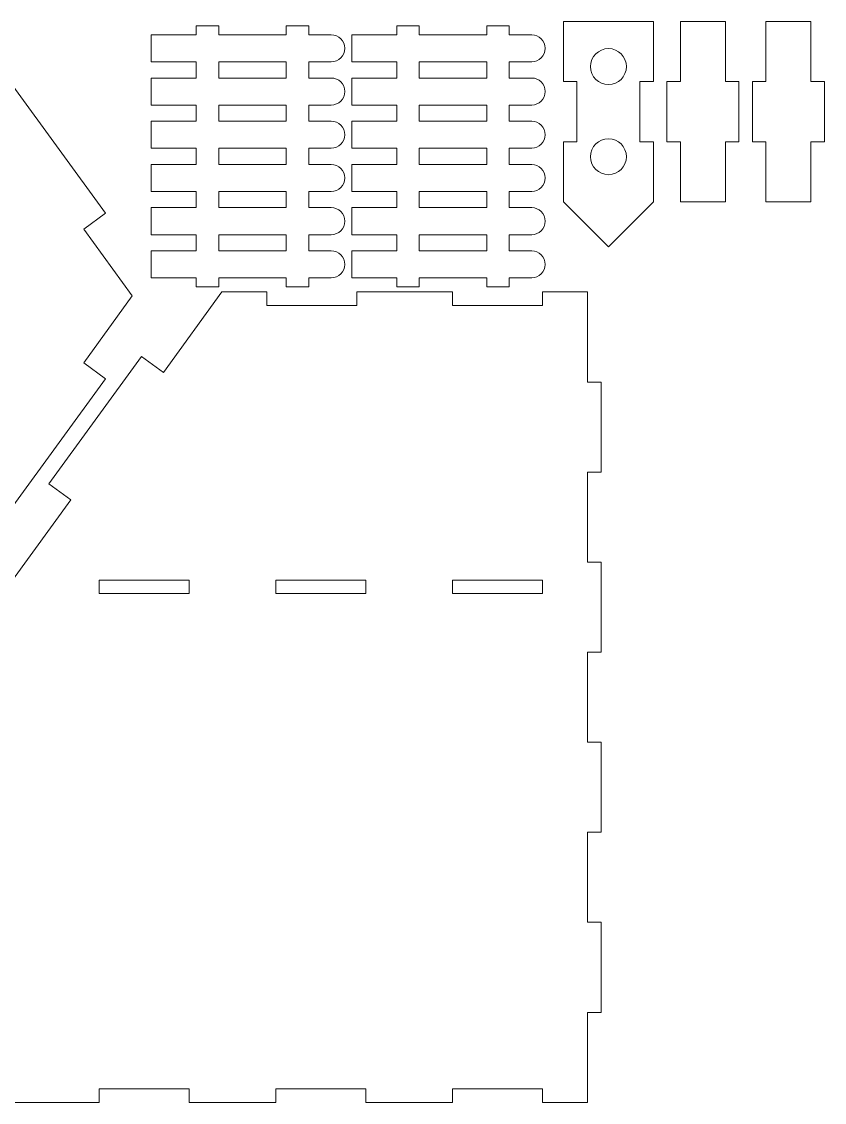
# Model space of a CAD drawing. Header units: millimetres. Extents: x -473 to 473, y -303 to 304.
# Drawn here: x -294.2 to -115.8, y -302.8 to -62.8 of the extents above; entities that cross this region are included whole.
import ezdxf

# ---------------------------------------------------------------- set-up
doc = ezdxf.new("R2010")
doc.units = ezdxf.units.MM
doc.header["$MEASUREMENT"] = 0
doc.layers.add('Camada 1', color=7, linetype='Continuous')

msp = doc.modelspace()

# ---------------------------------------------------------------- linework, layer by layer
at = {"layer": 'Camada 1', "color": 250, "lineweight": 20}
for points, knots in [([(-222.4349, -116.6746), (-222.4349, -115.0178), (-223.7779, -113.6746), (-225.4348, -113.6746), (-225.4348, -113.6746), (-225.4348, -113.6746), (-230.4348, -113.6746), (-230.4348, -113.6746), (-230.4348, -113.6746), (-230.4348, -113.6746), (-230.4348, -110.0746), (-230.4348, -110.0746), (-230.4348, -110.0746), (-230.4348, -110.0746), (-225.4348, -110.0746), (-225.4348, -110.0746), (-225.4348, -110.0746), (-223.7779, -110.0746), (-222.4349, -108.7315), (-222.4349, -107.0746), (-222.4349, -107.0746), (-222.4349, -105.4178), (-223.7779, -104.0746), (-225.4348, -104.0746), (-225.4348, -104.0746), (-225.4348, -104.0746), (-230.4348, -104.0746), (-230.4348, -104.0746), (-230.4348, -104.0746), (-230.4348, -104.0746), (-230.4348, -100.4746), (-230.4348, -100.4746), (-230.4348, -100.4746), (-230.4348, -100.4746), (-225.4348, -100.4746), (-225.4348, -100.4746), (-225.4348, -100.4746), (-223.7779, -100.4746), (-222.4349, -99.1315), (-222.4349, -97.4746), (-222.4349, -97.4746), (-222.4349, -95.8178), (-223.7779, -94.4746), (-225.4348, -94.4746), (-225.4348, -94.4746), (-225.4348, -94.4746), (-230.4348, -94.4746), (-230.4348, -94.4746), (-230.4348, -94.4746), (-230.4348, -94.4746), (-230.4348, -90.8746), (-230.4348, -90.8746), (-230.4348, -90.8746), (-230.4348, -90.8746), (-225.4348, -90.8746), (-225.4348, -90.8746), (-225.4348, -90.8746), (-223.7779, -90.8746), (-222.4349, -89.5315), (-222.4349, -87.8746), (-222.4349, -87.8746), (-222.4349, -86.2178), (-223.7779, -84.8746), (-225.4348, -84.8746), (-225.4348, -84.8746), (-225.4348, -84.8746), (-230.4348, -84.8746), (-230.4348, -84.8746), (-230.4348, -84.8746), (-230.4348, -84.8746), (-230.4348, -81.2746), (-230.4348, -81.2746), (-230.4348, -81.2746), (-230.4348, -81.2746), (-225.4348, -81.2746), (-225.4348, -81.2746), (-225.4348, -81.2746), (-223.7779, -81.2746), (-222.4349, -79.9315), (-222.4349, -78.2747), (-222.4349, -78.2747), (-222.4349, -76.6179), (-223.7779, -75.2747), (-225.4348, -75.2747), (-225.4348, -75.2747), (-225.4348, -75.2747), (-230.4348, -75.2747), (-230.4348, -75.2747), (-230.4348, -75.2747), (-230.4348, -75.2747), (-230.4348, -71.6747), (-230.4348, -71.6747), (-230.4348, -71.6747), (-230.4348, -71.6747), (-225.4348, -71.6747), (-225.4348, -71.6747), (-225.4348, -71.6747), (-223.7779, -71.6747), (-222.4349, -70.3316), (-222.4349, -68.6747), (-222.4349, -68.6747), (-222.4349, -67.0179), (-223.7779, -65.6747), (-225.4348, -65.6747), (-225.4348, -65.6747), (-225.4348, -65.6747), (-230.4348, -65.6747), (-230.4348, -65.6747), (-230.4348, -65.6747), (-230.4348, -65.6747), (-230.4348, -63.6747), (-230.4348, -63.6747), (-230.4348, -63.6747), (-230.4348, -63.6747), (-235.4348, -63.6747), (-235.4348, -63.6747), (-235.4348, -63.6747), (-235.4348, -63.6747), (-235.4348, -65.6747), (-235.4348, -65.6747), (-235.4348, -65.6747), (-235.4348, -65.6747), (-250.4348, -65.6747), (-250.4348, -65.6747), (-250.4348, -65.6747), (-250.4348, -65.6747), (-250.4348, -63.6747), (-250.4348, -63.6747), (-250.4348, -63.6747), (-250.4348, -63.6747), (-255.4348, -63.6747), (-255.4348, -63.6747), (-255.4348, -63.6747), (-255.4348, -63.6747), (-255.4348, -65.6747), (-255.4348, -65.6747), (-255.4348, -65.6747), (-255.4348, -65.6747), (-265.4348, -65.6747), (-265.4348, -65.6747), (-265.4348, -65.6747), (-265.4348, -65.6747), (-265.4348, -71.6747), (-265.4348, -71.6747), (-265.4348, -71.6747), (-265.4348, -71.6747), (-255.4348, -71.6747), (-255.4348, -71.6747), (-255.4348, -71.6747), (-255.4348, -71.6747), (-255.4348, -75.2747), (-255.4348, -75.2747), (-255.4348, -75.2747), (-255.4348, -75.2747), (-265.4348, -75.2747), (-265.4348, -75.2747), (-265.4348, -75.2747), (-265.4348, -75.2747), (-265.4348, -81.2746), (-265.4348, -81.2746), (-265.4348, -81.2746), (-265.4348, -81.2746), (-255.4348, -81.2746), (-255.4348, -81.2746), (-255.4348, -81.2746), (-255.4348, -81.2746), (-255.4348, -84.8746), (-255.4348, -84.8746), (-255.4348, -84.8746), (-255.4348, -84.8746), (-265.4348, -84.8746), (-265.4348, -84.8746), (-265.4348, -84.8746), (-265.4348, -84.8746), (-265.4348, -90.8746), (-265.4348, -90.8746), (-265.4348, -90.8746), (-265.4348, -90.8746), (-255.4348, -90.8746), (-255.4348, -90.8746), (-255.4348, -90.8746), (-255.4348, -90.8746), (-255.4348, -94.4746), (-255.4348, -94.4746), (-255.4348, -94.4746), (-255.4348, -94.4746), (-265.4348, -94.4746), (-265.4348, -94.4746), (-265.4348, -94.4746), (-265.4348, -94.4746), (-265.4348, -100.4746), (-265.4348, -100.4746), (-265.4348, -100.4746), (-265.4348, -100.4746), (-255.4348, -100.4746), (-255.4348, -100.4746), (-255.4348, -100.4746), (-255.4348, -100.4746), (-255.4348, -104.0746), (-255.4348, -104.0746), (-255.4348, -104.0746), (-255.4348, -104.0746), (-265.4348, -104.0746), (-265.4348, -104.0746), (-265.4348, -104.0746), (-265.4348, -104.0746), (-265.4348, -110.0746), (-265.4348, -110.0746), (-265.4348, -110.0746), (-265.4348, -110.0746), (-255.4348, -110.0746), (-255.4348, -110.0746), (-255.4348, -110.0746), (-255.4348, -110.0746), (-255.4348, -113.6746), (-255.4348, -113.6746), (-255.4348, -113.6746), (-255.4348, -113.6746), (-265.4348, -113.6746), (-265.4348, -113.6746), (-265.4348, -113.6746), (-265.4348, -113.6746), (-265.4348, -119.6746), (-265.4348, -119.6746), (-265.4348, -119.6746), (-265.4348, -119.6746), (-255.4348, -119.6746), (-255.4348, -119.6746), (-255.4348, -119.6746), (-255.4348, -119.6746), (-255.4348, -121.6746), (-255.4348, -121.6746), (-255.4348, -121.6746), (-255.4348, -121.6746), (-250.4348, -121.6746), (-250.4348, -121.6746), (-250.4348, -121.6746), (-250.4348, -121.6746), (-250.4348, -119.6746), (-250.4348, -119.6746), (-250.4348, -119.6746), (-250.4348, -119.6746), (-235.4348, -119.6746), (-235.4348, -119.6746), (-235.4348, -119.6746), (-235.4348, -119.6746), (-235.4348, -121.6746), (-235.4348, -121.6746), (-235.4348, -121.6746), (-235.4348, -121.6746), (-230.4348, -121.6746), (-230.4348, -121.6746), (-230.4348, -121.6746), (-230.4348, -121.6746), (-230.4348, -119.6746), (-230.4348, -119.6746), (-230.4348, -119.6746), (-230.4348, -119.6746), (-225.4348, -119.6746), (-225.4348, -119.6746), (-225.4348, -119.6746), (-223.7779, -119.6746), (-222.4349, -118.3315), (-222.4349, -116.6746)], [0, 0, 0, 0, 0.01492537, 0.01492537, 0.01492537, 0.01492537, 0.02985075, 0.02985075, 0.02985075, 0.02985075, 0.04477612, 0.04477612, 0.04477612, 0.04477612, 0.05970149, 0.05970149, 0.05970149, 0.05970149, 0.07462687, 0.07462687, 0.07462687, 0.07462687, 0.08955224, 0.08955224, 0.08955224, 0.08955224, 0.10447761, 0.10447761, 0.10447761, 0.10447761, 0.11940299, 0.11940299, 0.11940299, 0.11940299, 0.13432836, 0.13432836, 0.13432836, 0.13432836, 0.14925373, 0.14925373, 0.14925373, 0.14925373, 0.1641791, 0.1641791, 0.1641791, 0.1641791, 0.17910448, 0.17910448, 0.17910448, 0.17910448, 0.19402985, 0.19402985, 0.19402985, 0.19402985, 0.20895522, 0.20895522, 0.20895522, 0.20895522, 0.2238806, 0.2238806, 0.2238806, 0.2238806, 0.23880597, 0.23880597, 0.23880597, 0.23880597, 0.25373134, 0.25373134, 0.25373134, 0.25373134, 0.26865672, 0.26865672, 0.26865672, 0.26865672, 0.28358209, 0.28358209, 0.28358209, 0.28358209, 0.29850746, 0.29850746, 0.29850746, 0.29850746, 0.31343284, 0.31343284, 0.31343284, 0.31343284, 0.32835821, 0.32835821, 0.32835821, 0.32835821, 0.34328358, 0.34328358, 0.34328358, 0.34328358, 0.35820896, 0.35820896, 0.35820896, 0.35820896, 0.37313433, 0.37313433, 0.37313433, 0.37313433, 0.3880597, 0.3880597, 0.3880597, 0.3880597, 0.40298507, 0.40298507, 0.40298507, 0.40298507, 0.41791045, 0.41791045, 0.41791045, 0.41791045, 0.43283582, 0.43283582, 0.43283582, 0.43283582, 0.44776119, 0.44776119, 0.44776119, 0.44776119, 0.46268657, 0.46268657, 0.46268657, 0.46268657, 0.47761194, 0.47761194, 0.47761194, 0.47761194, 0.49253731, 0.49253731, 0.49253731, 0.49253731, 0.50746269, 0.50746269, 0.50746269, 0.50746269, 0.52238806, 0.52238806, 0.52238806, 0.52238806, 0.53731343, 0.53731343, 0.53731343, 0.53731343, 0.55223881, 0.55223881, 0.55223881, 0.55223881, 0.56716418, 0.56716418, 0.56716418, 0.56716418, 0.58208955, 0.58208955, 0.58208955, 0.58208955, 0.59701493, 0.59701493, 0.59701493, 0.59701493, 0.6119403, 0.6119403, 0.6119403, 0.6119403, 0.62686567, 0.62686567, 0.62686567, 0.62686567, 0.64179104, 0.64179104, 0.64179104, 0.64179104, 0.65671642, 0.65671642, 0.65671642, 0.65671642, 0.67164179, 0.67164179, 0.67164179, 0.67164179, 0.68656716, 0.68656716, 0.68656716, 0.68656716, 0.70149254, 0.70149254, 0.70149254, 0.70149254, 0.71641791, 0.71641791, 0.71641791, 0.71641791, 0.73134328, 0.73134328, 0.73134328, 0.73134328, 0.74626866, 0.74626866, 0.74626866, 0.74626866, 0.76119403, 0.76119403, 0.76119403, 0.76119403, 0.7761194, 0.7761194, 0.7761194, 0.7761194, 0.79104478, 0.79104478, 0.79104478, 0.79104478, 0.80597015, 0.80597015, 0.80597015, 0.80597015, 0.82089552, 0.82089552, 0.82089552, 0.82089552, 0.8358209, 0.8358209, 0.8358209, 0.8358209, 0.85074627, 0.85074627, 0.85074627, 0.85074627, 0.86567164, 0.86567164, 0.86567164, 0.86567164, 0.88059701, 0.88059701, 0.88059701, 0.88059701, 0.89552239, 0.89552239, 0.89552239, 0.89552239, 0.91044776, 0.91044776, 0.91044776, 0.91044776, 0.92537313, 0.92537313, 0.92537313, 0.92537313, 0.94029851, 0.94029851, 0.94029851, 0.94029851, 0.95522388, 0.95522388, 0.95522388, 0.95522388, 0.97014925, 0.97014925, 0.97014925, 0.97014925, 1, 1, 1, 1]), ([(-177.879, -116.6746), (-177.879, -115.0178), (-179.222, -113.6746), (-180.8789, -113.6746), (-180.8789, -113.6746), (-180.8789, -113.6746), (-185.8789, -113.6746), (-185.8789, -113.6746), (-185.8789, -113.6746), (-185.8789, -113.6746), (-185.8789, -110.0746), (-185.8789, -110.0746), (-185.8789, -110.0746), (-185.8789, -110.0746), (-180.8789, -110.0746), (-180.8789, -110.0746), (-180.8789, -110.0746), (-179.222, -110.0746), (-177.879, -108.7315), (-177.879, -107.0746), (-177.879, -107.0746), (-177.879, -105.4178), (-179.222, -104.0746), (-180.8789, -104.0746), (-180.8789, -104.0746), (-180.8789, -104.0746), (-185.8789, -104.0746), (-185.8789, -104.0746), (-185.8789, -104.0746), (-185.8789, -104.0746), (-185.8789, -100.4746), (-185.8789, -100.4746), (-185.8789, -100.4746), (-185.8789, -100.4746), (-180.8789, -100.4746), (-180.8789, -100.4746), (-180.8789, -100.4746), (-179.222, -100.4746), (-177.879, -99.1315), (-177.879, -97.4746), (-177.879, -97.4746), (-177.879, -95.8178), (-179.222, -94.4746), (-180.8789, -94.4746), (-180.8789, -94.4746), (-180.8789, -94.4746), (-185.8789, -94.4746), (-185.8789, -94.4746), (-185.8789, -94.4746), (-185.8789, -94.4746), (-185.8789, -90.8746), (-185.8789, -90.8746), (-185.8789, -90.8746), (-185.8789, -90.8746), (-180.8789, -90.8746), (-180.8789, -90.8746), (-180.8789, -90.8746), (-179.222, -90.8746), (-177.879, -89.5315), (-177.879, -87.8746), (-177.879, -87.8746), (-177.879, -86.2178), (-179.222, -84.8746), (-180.8789, -84.8746), (-180.8789, -84.8746), (-180.8789, -84.8746), (-185.8789, -84.8746), (-185.8789, -84.8746), (-185.8789, -84.8746), (-185.8789, -84.8746), (-185.8789, -81.2746), (-185.8789, -81.2746), (-185.8789, -81.2746), (-185.8789, -81.2746), (-180.8789, -81.2746), (-180.8789, -81.2746), (-180.8789, -81.2746), (-179.222, -81.2746), (-177.879, -79.9315), (-177.879, -78.2747), (-177.879, -78.2747), (-177.879, -76.6179), (-179.222, -75.2747), (-180.8789, -75.2747), (-180.8789, -75.2747), (-180.8789, -75.2747), (-185.8789, -75.2747), (-185.8789, -75.2747), (-185.8789, -75.2747), (-185.8789, -75.2747), (-185.8789, -71.6747), (-185.8789, -71.6747), (-185.8789, -71.6747), (-185.8789, -71.6747), (-180.8789, -71.6747), (-180.8789, -71.6747), (-180.8789, -71.6747), (-179.222, -71.6747), (-177.879, -70.3316), (-177.879, -68.6747), (-177.879, -68.6747), (-177.879, -67.0179), (-179.222, -65.6747), (-180.8789, -65.6747), (-180.8789, -65.6747), (-180.8789, -65.6747), (-185.8789, -65.6747), (-185.8789, -65.6747), (-185.8789, -65.6747), (-185.8789, -65.6747), (-185.8789, -63.6747), (-185.8789, -63.6747), (-185.8789, -63.6747), (-185.8789, -63.6747), (-190.8789, -63.6747), (-190.8789, -63.6747), (-190.8789, -63.6747), (-190.8789, -63.6747), (-190.8789, -65.6747), (-190.8789, -65.6747), (-190.8789, -65.6747), (-190.8789, -65.6747), (-205.8789, -65.6747), (-205.8789, -65.6747), (-205.8789, -65.6747), (-205.8789, -65.6747), (-205.8789, -63.6747), (-205.8789, -63.6747), (-205.8789, -63.6747), (-205.8789, -63.6747), (-210.8789, -63.6747), (-210.8789, -63.6747), (-210.8789, -63.6747), (-210.8789, -63.6747), (-210.8789, -65.6747), (-210.8789, -65.6747), (-210.8789, -65.6747), (-210.8789, -65.6747), (-220.8789, -65.6747), (-220.8789, -65.6747), (-220.8789, -65.6747), (-220.8789, -65.6747), (-220.8789, -71.6747), (-220.8789, -71.6747), (-220.8789, -71.6747), (-220.8789, -71.6747), (-210.8789, -71.6747), (-210.8789, -71.6747), (-210.8789, -71.6747), (-210.8789, -71.6747), (-210.8789, -75.2747), (-210.8789, -75.2747), (-210.8789, -75.2747), (-210.8789, -75.2747), (-220.8789, -75.2747), (-220.8789, -75.2747), (-220.8789, -75.2747), (-220.8789, -75.2747), (-220.8789, -81.2746), (-220.8789, -81.2746), (-220.8789, -81.2746), (-220.8789, -81.2746), (-210.8789, -81.2746), (-210.8789, -81.2746), (-210.8789, -81.2746), (-210.8789, -81.2746), (-210.8789, -84.8746), (-210.8789, -84.8746), (-210.8789, -84.8746), (-210.8789, -84.8746), (-220.8789, -84.8746), (-220.8789, -84.8746), (-220.8789, -84.8746), (-220.8789, -84.8746), (-220.8789, -90.8746), (-220.8789, -90.8746), (-220.8789, -90.8746), (-220.8789, -90.8746), (-210.8789, -90.8746), (-210.8789, -90.8746), (-210.8789, -90.8746), (-210.8789, -90.8746), (-210.8789, -94.4746), (-210.8789, -94.4746), (-210.8789, -94.4746), (-210.8789, -94.4746), (-220.8789, -94.4746), (-220.8789, -94.4746), (-220.8789, -94.4746), (-220.8789, -94.4746), (-220.8789, -100.4746), (-220.8789, -100.4746), (-220.8789, -100.4746), (-220.8789, -100.4746), (-210.8789, -100.4746), (-210.8789, -100.4746), (-210.8789, -100.4746), (-210.8789, -100.4746), (-210.8789, -104.0746), (-210.8789, -104.0746), (-210.8789, -104.0746), (-210.8789, -104.0746), (-220.8789, -104.0746), (-220.8789, -104.0746), (-220.8789, -104.0746), (-220.8789, -104.0746), (-220.8789, -110.0746), (-220.8789, -110.0746), (-220.8789, -110.0746), (-220.8789, -110.0746), (-210.8789, -110.0746), (-210.8789, -110.0746), (-210.8789, -110.0746), (-210.8789, -110.0746), (-210.8789, -113.6746), (-210.8789, -113.6746), (-210.8789, -113.6746), (-210.8789, -113.6746), (-220.8789, -113.6746), (-220.8789, -113.6746), (-220.8789, -113.6746), (-220.8789, -113.6746), (-220.8789, -119.6746), (-220.8789, -119.6746), (-220.8789, -119.6746), (-220.8789, -119.6746), (-210.8789, -119.6746), (-210.8789, -119.6746), (-210.8789, -119.6746), (-210.8789, -119.6746), (-210.8789, -121.6746), (-210.8789, -121.6746), (-210.8789, -121.6746), (-210.8789, -121.6746), (-205.8789, -121.6746), (-205.8789, -121.6746), (-205.8789, -121.6746), (-205.8789, -121.6746), (-205.8789, -119.6746), (-205.8789, -119.6746), (-205.8789, -119.6746), (-205.8789, -119.6746), (-190.8789, -119.6746), (-190.8789, -119.6746), (-190.8789, -119.6746), (-190.8789, -119.6746), (-190.8789, -121.6746), (-190.8789, -121.6746), (-190.8789, -121.6746), (-190.8789, -121.6746), (-185.8789, -121.6746), (-185.8789, -121.6746), (-185.8789, -121.6746), (-185.8789, -121.6746), (-185.8789, -119.6746), (-185.8789, -119.6746), (-185.8789, -119.6746), (-185.8789, -119.6746), (-180.8789, -119.6746), (-180.8789, -119.6746), (-180.8789, -119.6746), (-179.222, -119.6746), (-177.879, -118.3315), (-177.879, -116.6746)], [0, 0, 0, 0, 0.01492537, 0.01492537, 0.01492537, 0.01492537, 0.02985075, 0.02985075, 0.02985075, 0.02985075, 0.04477612, 0.04477612, 0.04477612, 0.04477612, 0.05970149, 0.05970149, 0.05970149, 0.05970149, 0.07462687, 0.07462687, 0.07462687, 0.07462687, 0.08955224, 0.08955224, 0.08955224, 0.08955224, 0.10447761, 0.10447761, 0.10447761, 0.10447761, 0.11940299, 0.11940299, 0.11940299, 0.11940299, 0.13432836, 0.13432836, 0.13432836, 0.13432836, 0.14925373, 0.14925373, 0.14925373, 0.14925373, 0.1641791, 0.1641791, 0.1641791, 0.1641791, 0.17910448, 0.17910448, 0.17910448, 0.17910448, 0.19402985, 0.19402985, 0.19402985, 0.19402985, 0.20895522, 0.20895522, 0.20895522, 0.20895522, 0.2238806, 0.2238806, 0.2238806, 0.2238806, 0.23880597, 0.23880597, 0.23880597, 0.23880597, 0.25373134, 0.25373134, 0.25373134, 0.25373134, 0.26865672, 0.26865672, 0.26865672, 0.26865672, 0.28358209, 0.28358209, 0.28358209, 0.28358209, 0.29850746, 0.29850746, 0.29850746, 0.29850746, 0.31343284, 0.31343284, 0.31343284, 0.31343284, 0.32835821, 0.32835821, 0.32835821, 0.32835821, 0.34328358, 0.34328358, 0.34328358, 0.34328358, 0.35820896, 0.35820896, 0.35820896, 0.35820896, 0.37313433, 0.37313433, 0.37313433, 0.37313433, 0.3880597, 0.3880597, 0.3880597, 0.3880597, 0.40298507, 0.40298507, 0.40298507, 0.40298507, 0.41791045, 0.41791045, 0.41791045, 0.41791045, 0.43283582, 0.43283582, 0.43283582, 0.43283582, 0.44776119, 0.44776119, 0.44776119, 0.44776119, 0.46268657, 0.46268657, 0.46268657, 0.46268657, 0.47761194, 0.47761194, 0.47761194, 0.47761194, 0.49253731, 0.49253731, 0.49253731, 0.49253731, 0.50746269, 0.50746269, 0.50746269, 0.50746269, 0.52238806, 0.52238806, 0.52238806, 0.52238806, 0.53731343, 0.53731343, 0.53731343, 0.53731343, 0.55223881, 0.55223881, 0.55223881, 0.55223881, 0.56716418, 0.56716418, 0.56716418, 0.56716418, 0.58208955, 0.58208955, 0.58208955, 0.58208955, 0.59701493, 0.59701493, 0.59701493, 0.59701493, 0.6119403, 0.6119403, 0.6119403, 0.6119403, 0.62686567, 0.62686567, 0.62686567, 0.62686567, 0.64179104, 0.64179104, 0.64179104, 0.64179104, 0.65671642, 0.65671642, 0.65671642, 0.65671642, 0.67164179, 0.67164179, 0.67164179, 0.67164179, 0.68656716, 0.68656716, 0.68656716, 0.68656716, 0.70149254, 0.70149254, 0.70149254, 0.70149254, 0.71641791, 0.71641791, 0.71641791, 0.71641791, 0.73134328, 0.73134328, 0.73134328, 0.73134328, 0.74626866, 0.74626866, 0.74626866, 0.74626866, 0.76119403, 0.76119403, 0.76119403, 0.76119403, 0.7761194, 0.7761194, 0.7761194, 0.7761194, 0.79104478, 0.79104478, 0.79104478, 0.79104478, 0.80597015, 0.80597015, 0.80597015, 0.80597015, 0.82089552, 0.82089552, 0.82089552, 0.82089552, 0.8358209, 0.8358209, 0.8358209, 0.8358209, 0.85074627, 0.85074627, 0.85074627, 0.85074627, 0.86567164, 0.86567164, 0.86567164, 0.86567164, 0.88059701, 0.88059701, 0.88059701, 0.88059701, 0.89552239, 0.89552239, 0.89552239, 0.89552239, 0.91044776, 0.91044776, 0.91044776, 0.91044776, 0.92537313, 0.92537313, 0.92537313, 0.92537313, 0.94029851, 0.94029851, 0.94029851, 0.94029851, 0.95522388, 0.95522388, 0.95522388, 0.95522388, 0.97014925, 0.97014925, 0.97014925, 0.97014925, 1, 1, 1, 1]), ([(-156.8425, -76.0837), (-156.8425, -76.0837), (-153.8425, -76.0837), (-153.8425, -76.0837), (-153.8425, -76.0837), (-153.8425, -76.0837), (-153.8425, -62.7504), (-153.8425, -62.7504), (-153.8425, -62.7504), (-153.8425, -62.7504), (-173.8425, -62.7504), (-173.8425, -62.7504), (-173.8425, -62.7504), (-173.8425, -62.7504), (-173.8425, -76.0837), (-173.8425, -76.0837), (-173.8425, -76.0837), (-173.8425, -76.0837), (-170.8425, -76.0837), (-170.8425, -76.0837), (-170.8425, -76.0837), (-170.8425, -76.0837), (-170.8425, -89.4171), (-170.8425, -89.4171), (-170.8425, -89.4171), (-170.8425, -89.4171), (-173.8425, -89.4171), (-173.8425, -89.4171), (-173.8425, -89.4171), (-173.8425, -89.4171), (-173.8425, -102.7504), (-173.8425, -102.7504), (-173.8425, -102.7504), (-173.8425, -102.7504), (-163.8425, -112.7503), (-163.8425, -112.7503), (-163.8425, -112.7503), (-163.8425, -112.7503), (-153.8425, -102.7504), (-153.8425, -102.7504), (-153.8425, -102.7504), (-153.8425, -102.7504), (-153.8425, -89.4171), (-153.8425, -89.4171), (-153.8425, -89.4171), (-153.8425, -89.4171), (-156.8425, -89.4171), (-156.8425, -89.4171), (-156.8425, -89.4171), (-156.8425, -89.4171), (-156.8425, -76.0837), (-156.8425, -76.0837)], [0, 0, 0, 0, 0.07142857, 0.07142857, 0.07142857, 0.07142857, 0.14285714, 0.14285714, 0.14285714, 0.14285714, 0.21428571, 0.21428571, 0.21428571, 0.21428571, 0.28571429, 0.28571429, 0.28571429, 0.28571429, 0.35714286, 0.35714286, 0.35714286, 0.35714286, 0.42857143, 0.42857143, 0.42857143, 0.42857143, 0.5, 0.5, 0.5, 0.5, 0.57142857, 0.57142857, 0.57142857, 0.57142857, 0.64285714, 0.64285714, 0.64285714, 0.64285714, 0.71428571, 0.71428571, 0.71428571, 0.71428571, 0.78571429, 0.78571429, 0.78571429, 0.78571429, 0.85714286, 0.85714286, 0.85714286, 0.85714286, 1, 1, 1, 1]), ([(-147.8425, -102.7504), (-147.8425, -102.7504), (-137.8425, -102.7504), (-137.8425, -102.7504), (-137.8425, -102.7504), (-137.8425, -102.7504), (-137.8425, -89.4171), (-137.8425, -89.4171), (-137.8425, -89.4171), (-137.8425, -89.4171), (-134.8425, -89.4171), (-134.8425, -89.4171), (-134.8425, -89.4171), (-134.8425, -89.4171), (-134.8425, -76.0837), (-134.8425, -76.0837), (-134.8425, -76.0837), (-134.8425, -76.0837), (-137.8425, -76.0837), (-137.8425, -76.0837), (-137.8425, -76.0837), (-137.8425, -76.0837), (-137.8425, -62.7504), (-137.8425, -62.7504), (-137.8425, -62.7504), (-137.8425, -62.7504), (-147.8425, -62.7504), (-147.8425, -62.7504), (-147.8425, -62.7504), (-147.8425, -62.7504), (-147.8425, -76.0837), (-147.8425, -76.0837), (-147.8425, -76.0837), (-147.8425, -76.0837), (-150.8425, -76.0837), (-150.8425, -76.0837), (-150.8425, -76.0837), (-150.8425, -76.0837), (-150.8425, -89.4171), (-150.8425, -89.4171), (-150.8425, -89.4171), (-150.8425, -89.4171), (-147.8425, -89.4171), (-147.8425, -89.4171), (-147.8425, -89.4171), (-147.8425, -89.4171), (-147.8425, -102.7504), (-147.8425, -102.7504)], [0, 0, 0, 0, 0.07692308, 0.07692308, 0.07692308, 0.07692308, 0.15384615, 0.15384615, 0.15384615, 0.15384615, 0.23076923, 0.23076923, 0.23076923, 0.23076923, 0.30769231, 0.30769231, 0.30769231, 0.30769231, 0.38461538, 0.38461538, 0.38461538, 0.38461538, 0.46153846, 0.46153846, 0.46153846, 0.46153846, 0.53846154, 0.53846154, 0.53846154, 0.53846154, 0.61538462, 0.61538462, 0.61538462, 0.61538462, 0.69230769, 0.69230769, 0.69230769, 0.69230769, 0.76923077, 0.76923077, 0.76923077, 0.76923077, 0.84615385, 0.84615385, 0.84615385, 0.84615385, 1, 1, 1, 1]), ([(-128.8425, -102.7504), (-128.8425, -102.7504), (-118.8425, -102.7504), (-118.8425, -102.7504), (-118.8425, -102.7504), (-118.8425, -102.7504), (-118.8425, -89.4171), (-118.8425, -89.4171), (-118.8425, -89.4171), (-118.8425, -89.4171), (-115.8425, -89.4171), (-115.8425, -89.4171), (-115.8425, -89.4171), (-115.8425, -89.4171), (-115.8425, -76.0837), (-115.8425, -76.0837), (-115.8425, -76.0837), (-115.8425, -76.0837), (-118.8425, -76.0837), (-118.8425, -76.0837), (-118.8425, -76.0837), (-118.8425, -76.0837), (-118.8425, -62.7504), (-118.8425, -62.7504), (-118.8425, -62.7504), (-118.8425, -62.7504), (-128.8425, -62.7504), (-128.8425, -62.7504), (-128.8425, -62.7504), (-128.8425, -62.7504), (-128.8425, -76.0837), (-128.8425, -76.0837), (-128.8425, -76.0837), (-128.8425, -76.0837), (-131.8425, -76.0837), (-131.8425, -76.0837), (-131.8425, -76.0837), (-131.8425, -76.0837), (-131.8425, -89.4171), (-131.8425, -89.4171), (-131.8425, -89.4171), (-131.8425, -89.4171), (-128.8425, -89.4171), (-128.8425, -89.4171), (-128.8425, -89.4171), (-128.8425, -89.4171), (-128.8425, -102.7504), (-128.8425, -102.7504)], [0, 0, 0, 0, 0.07692308, 0.07692308, 0.07692308, 0.07692308, 0.15384615, 0.15384615, 0.15384615, 0.15384615, 0.23076923, 0.23076923, 0.23076923, 0.23076923, 0.30769231, 0.30769231, 0.30769231, 0.30769231, 0.38461538, 0.38461538, 0.38461538, 0.38461538, 0.46153846, 0.46153846, 0.46153846, 0.46153846, 0.53846154, 0.53846154, 0.53846154, 0.53846154, 0.61538462, 0.61538462, 0.61538462, 0.61538462, 0.69230769, 0.69230769, 0.69230769, 0.69230769, 0.76923077, 0.76923077, 0.76923077, 0.76923077, 0.84615385, 0.84615385, 0.84615385, 0.84615385, 1, 1, 1, 1]), ([(-275.5882, -105.3161), (-275.5882, -105.3161), (-296.1742, -77.0103), (-296.1742, -77.0103), (-296.1742, -77.0103), (-296.1742, -77.0103), (-301.0266, -80.5393), (-301.0266, -80.5393), (-301.0266, -80.5393), (-301.0266, -80.5393), (-311.8245, -65.6922), (-311.8245, -65.6922), (-311.8245, -65.6922), (-311.8245, -65.6922), (-321.8245, -65.6922), (-321.8245, -65.6922), (-321.8245, -65.6922), (-321.8245, -65.6922), (-321.8245, -68.6922), (-321.8245, -68.6922), (-321.8245, -68.6922), (-321.8245, -68.6922), (-341.8245, -68.6922), (-341.8245, -68.6922), (-341.8245, -68.6922), (-341.8245, -68.6922), (-341.8245, -65.6922), (-341.8245, -65.6922), (-341.8245, -65.6922), (-341.8245, -65.6922), (-361.0972, -65.6922), (-361.0972, -65.6922), (-361.0972, -65.6922), (-361.0972, -65.6922), (-361.0972, -68.6922), (-361.0972, -68.6922), (-361.0972, -68.6922), (-361.0972, -68.6922), (-381.0972, -68.6922), (-381.0972, -68.6922), (-381.0972, -68.6922), (-381.0972, -68.6922), (-381.0972, -65.6922), (-381.0972, -65.6922), (-381.0972, -65.6922), (-381.0972, -65.6922), (-400.37, -65.6922), (-400.37, -65.6922), (-400.37, -65.6922), (-400.37, -65.6922), (-400.37, -68.6922), (-400.37, -68.6922), (-400.37, -68.6922), (-400.37, -68.6922), (-420.37, -68.6922), (-420.37, -68.6922), (-420.37, -68.6922), (-420.37, -68.6922), (-420.37, -65.6922), (-420.37, -65.6922), (-420.37, -65.6922), (-420.37, -65.6922), (-439.6427, -65.6922), (-439.6427, -65.6922), (-439.6427, -65.6922), (-439.6427, -65.6922), (-439.6427, -68.6922), (-439.6427, -68.6922), (-439.6427, -68.6922), (-439.6427, -68.6922), (-459.6427, -68.6922), (-459.6427, -68.6922), (-459.6427, -68.6922), (-459.6427, -68.6922), (-459.6427, -65.6922), (-459.6427, -65.6922), (-459.6427, -65.6922), (-459.6427, -65.6922), (-469.6427, -65.6922), (-469.6427, -65.6922), (-469.6427, -65.6922), (-469.6427, -65.6922), (-469.6427, -85.6922), (-469.6427, -85.6922), (-469.6427, -85.6922), (-469.6427, -85.6922), (-472.6427, -85.6922), (-472.6427, -85.6922), (-472.6427, -85.6922), (-472.6427, -85.6922), (-472.6427, -105.6922), (-472.6427, -105.6922), (-472.6427, -105.6922), (-472.6427, -105.6922), (-469.6427, -105.6922), (-469.6427, -105.6922), (-469.6427, -105.6922), (-469.6427, -105.6922), (-469.6427, -125.6922), (-469.6427, -125.6922), (-469.6427, -125.6922), (-469.6427, -125.6922), (-472.6427, -125.6922), (-472.6427, -125.6922), (-472.6427, -125.6922), (-472.6427, -125.6922), (-472.6427, -145.6922), (-472.6427, -145.6922), (-472.6427, -145.6922), (-472.6427, -145.6922), (-469.6427, -145.6922), (-469.6427, -145.6922), (-469.6427, -145.6922), (-469.6427, -145.6922), (-469.6427, -165.6922), (-469.6427, -165.6922), (-469.6427, -165.6922), (-469.6427, -165.6922), (-472.6427, -165.6922), (-472.6427, -165.6922), (-472.6427, -165.6922), (-472.6427, -165.6922), (-472.6427, -185.6922), (-472.6427, -185.6922), (-472.6427, -185.6922), (-472.6427, -185.6922), (-469.6427, -185.6922), (-469.6427, -185.6922), (-469.6427, -185.6922), (-469.6427, -185.6922), (-469.6427, -205.6922), (-469.6427, -205.6922), (-469.6427, -205.6922), (-469.6427, -205.6922), (-472.6427, -205.6922), (-472.6427, -205.6922), (-472.6427, -205.6922), (-472.6427, -205.6922), (-472.6427, -225.6922), (-472.6427, -225.6922), (-472.6427, -225.6922), (-472.6427, -225.6922), (-469.6427, -225.6922), (-469.6427, -225.6922), (-469.6427, -225.6922), (-469.6427, -225.6922), (-469.6427, -245.6922), (-469.6427, -245.6922), (-469.6427, -245.6922), (-469.6427, -245.6922), (-459.6427, -245.6922), (-459.6427, -245.6922), (-459.6427, -245.6922), (-459.6427, -245.6922), (-459.6427, -242.6922), (-459.6427, -242.6922), (-459.6427, -242.6922), (-459.6427, -242.6922), (-439.6427, -242.6922), (-439.6427, -242.6922), (-439.6427, -242.6922), (-439.6427, -242.6922), (-439.6427, -245.6922), (-439.6427, -245.6922), (-439.6427, -245.6922), (-439.6427, -245.6922), (-418.37, -245.6922), (-418.37, -245.6922), (-418.37, -245.6922), (-418.37, -245.6922), (-418.37, -242.6922), (-418.37, -242.6922), (-418.37, -242.6922), (-418.37, -242.6922), (-398.37, -242.6922), (-398.37, -242.6922), (-398.37, -242.6922), (-398.37, -242.6922), (-398.37, -245.6922), (-398.37, -245.6922), (-398.37, -245.6922), (-398.37, -245.6922), (-388.37, -245.6922), (-388.37, -245.6922), (-388.37, -245.6922), (-388.37, -245.6922), (-375.3903, -227.8451), (-375.3903, -227.8451), (-375.3903, -227.8451), (-375.3903, -227.8451), (-370.5378, -231.3741), (-370.5378, -231.3741), (-370.5378, -231.3741), (-370.5378, -231.3741), (-349.9518, -203.0683), (-349.9518, -203.0683), (-349.9518, -203.0683), (-349.9518, -203.0683), (-354.8042, -199.5393), (-354.8042, -199.5393), (-354.8042, -199.5393), (-354.8042, -199.5393), (-341.8245, -181.6922), (-341.8245, -181.6922), (-341.8245, -181.6922), (-341.8245, -181.6922), (-341.8245, -178.6922), (-341.8245, -178.6922), (-341.8245, -178.6922), (-341.8245, -178.6922), (-321.8245, -178.6922), (-321.8245, -178.6922), (-321.8245, -178.6922), (-321.8245, -178.6922), (-321.8245, -181.6922), (-321.8245, -181.6922), (-321.8245, -181.6922), (-321.8245, -181.6922), (-311.8245, -181.6922), (-311.8245, -181.6922), (-311.8245, -181.6922), (-311.8245, -181.6922), (-301.0266, -166.8451), (-301.0266, -166.8451), (-301.0266, -166.8451), (-301.0266, -166.8451), (-296.1742, -170.3741), (-296.1742, -170.3741), (-296.1742, -170.3741), (-296.1742, -170.3741), (-275.5882, -142.0683), (-275.5882, -142.0683), (-275.5882, -142.0683), (-275.5882, -142.0683), (-280.4406, -138.5393), (-280.4406, -138.5393), (-280.4406, -138.5393), (-280.4406, -138.5393), (-269.6427, -123.6922), (-269.6427, -123.6922), (-269.6427, -123.6922), (-269.6427, -123.6922), (-280.4406, -108.8451), (-280.4406, -108.8451), (-280.4406, -108.8451), (-280.4406, -108.8451), (-275.5882, -105.3161), (-275.5882, -105.3161)], [0, 0, 0, 0, 0.01587302, 0.01587302, 0.01587302, 0.01587302, 0.03174603, 0.03174603, 0.03174603, 0.03174603, 0.04761905, 0.04761905, 0.04761905, 0.04761905, 0.06349206, 0.06349206, 0.06349206, 0.06349206, 0.07936508, 0.07936508, 0.07936508, 0.07936508, 0.0952381, 0.0952381, 0.0952381, 0.0952381, 0.11111111, 0.11111111, 0.11111111, 0.11111111, 0.12698413, 0.12698413, 0.12698413, 0.12698413, 0.14285714, 0.14285714, 0.14285714, 0.14285714, 0.15873016, 0.15873016, 0.15873016, 0.15873016, 0.17460317, 0.17460317, 0.17460317, 0.17460317, 0.19047619, 0.19047619, 0.19047619, 0.19047619, 0.20634921, 0.20634921, 0.20634921, 0.20634921, 0.22222222, 0.22222222, 0.22222222, 0.22222222, 0.23809524, 0.23809524, 0.23809524, 0.23809524, 0.25396825, 0.25396825, 0.25396825, 0.25396825, 0.26984127, 0.26984127, 0.26984127, 0.26984127, 0.28571429, 0.28571429, 0.28571429, 0.28571429, 0.3015873, 0.3015873, 0.3015873, 0.3015873, 0.31746032, 0.31746032, 0.31746032, 0.31746032, 0.33333333, 0.33333333, 0.33333333, 0.33333333, 0.34920635, 0.34920635, 0.34920635, 0.34920635, 0.36507937, 0.36507937, 0.36507937, 0.36507937, 0.38095238, 0.38095238, 0.38095238, 0.38095238, 0.3968254, 0.3968254, 0.3968254, 0.3968254, 0.41269841, 0.41269841, 0.41269841, 0.41269841, 0.42857143, 0.42857143, 0.42857143, 0.42857143, 0.44444444, 0.44444444, 0.44444444, 0.44444444, 0.46031746, 0.46031746, 0.46031746, 0.46031746, 0.47619048, 0.47619048, 0.47619048, 0.47619048, 0.49206349, 0.49206349, 0.49206349, 0.49206349, 0.50793651, 0.50793651, 0.50793651, 0.50793651, 0.52380952, 0.52380952, 0.52380952, 0.52380952, 0.53968254, 0.53968254, 0.53968254, 0.53968254, 0.55555556, 0.55555556, 0.55555556, 0.55555556, 0.57142857, 0.57142857, 0.57142857, 0.57142857, 0.58730159, 0.58730159, 0.58730159, 0.58730159, 0.6031746, 0.6031746, 0.6031746, 0.6031746, 0.61904762, 0.61904762, 0.61904762, 0.61904762, 0.63492063, 0.63492063, 0.63492063, 0.63492063, 0.65079365, 0.65079365, 0.65079365, 0.65079365, 0.66666667, 0.66666667, 0.66666667, 0.66666667, 0.68253968, 0.68253968, 0.68253968, 0.68253968, 0.6984127, 0.6984127, 0.6984127, 0.6984127, 0.71428571, 0.71428571, 0.71428571, 0.71428571, 0.73015873, 0.73015873, 0.73015873, 0.73015873, 0.74603175, 0.74603175, 0.74603175, 0.74603175, 0.76190476, 0.76190476, 0.76190476, 0.76190476, 0.77777778, 0.77777778, 0.77777778, 0.77777778, 0.79365079, 0.79365079, 0.79365079, 0.79365079, 0.80952381, 0.80952381, 0.80952381, 0.80952381, 0.82539683, 0.82539683, 0.82539683, 0.82539683, 0.84126984, 0.84126984, 0.84126984, 0.84126984, 0.85714286, 0.85714286, 0.85714286, 0.85714286, 0.87301587, 0.87301587, 0.87301587, 0.87301587, 0.88888889, 0.88888889, 0.88888889, 0.88888889, 0.9047619, 0.9047619, 0.9047619, 0.9047619, 0.92063492, 0.92063492, 0.92063492, 0.92063492, 0.93650794, 0.93650794, 0.93650794, 0.93650794, 0.95238095, 0.95238095, 0.95238095, 0.95238095, 0.96825397, 0.96825397, 0.96825397, 0.96825397, 1, 1, 1, 1]), ([(-163.8425, -68.7504), (-161.6334, -68.7504), (-159.8425, -70.5413), (-159.8425, -72.7504), (-159.8425, -72.7504), (-159.8425, -74.9596), (-161.6334, -76.7504), (-163.8425, -76.7504), (-163.8425, -76.7504), (-166.0517, -76.7504), (-167.8425, -74.9595), (-167.8425, -72.7504), (-167.8425, -72.7504), (-167.8425, -70.5413), (-166.0516, -68.7504), (-163.8425, -68.7504)], [0, 0, 0, 0, 0.2, 0.2, 0.2, 0.2, 0.4, 0.4, 0.4, 0.4, 0.6, 0.6, 0.6, 0.6, 1, 1, 1, 1]), ([(-235.4348, -75.2747), (-235.4348, -75.2747), (-250.4348, -75.2747), (-250.4348, -75.2747), (-250.4348, -75.2747), (-250.4348, -75.2747), (-250.4348, -71.6747), (-250.4348, -71.6747), (-250.4348, -71.6747), (-250.4348, -71.6747), (-235.4348, -71.6747), (-235.4348, -71.6747), (-235.4348, -71.6747), (-235.4348, -71.6747), (-235.4348, -75.2747), (-235.4348, -75.2747)], [0, 0, 0, 0, 0.2, 0.2, 0.2, 0.2, 0.4, 0.4, 0.4, 0.4, 0.6, 0.6, 0.6, 0.6, 1, 1, 1, 1]), ([(-190.8789, -75.2747), (-190.8789, -75.2747), (-205.8789, -75.2747), (-205.8789, -75.2747), (-205.8789, -75.2747), (-205.8789, -75.2747), (-205.8789, -71.6747), (-205.8789, -71.6747), (-205.8789, -71.6747), (-205.8789, -71.6747), (-190.8789, -71.6747), (-190.8789, -71.6747), (-190.8789, -71.6747), (-190.8789, -71.6747), (-190.8789, -75.2747), (-190.8789, -75.2747)], [0, 0, 0, 0, 0.2, 0.2, 0.2, 0.2, 0.4, 0.4, 0.4, 0.4, 0.6, 0.6, 0.6, 0.6, 1, 1, 1, 1]), ([(-235.4348, -84.8746), (-235.4348, -84.8746), (-250.4348, -84.8746), (-250.4348, -84.8746), (-250.4348, -84.8746), (-250.4348, -84.8746), (-250.4348, -81.2746), (-250.4348, -81.2746), (-250.4348, -81.2746), (-250.4348, -81.2746), (-235.4348, -81.2746), (-235.4348, -81.2746), (-235.4348, -81.2746), (-235.4348, -81.2746), (-235.4348, -84.8746), (-235.4348, -84.8746)], [0, 0, 0, 0, 0.2, 0.2, 0.2, 0.2, 0.4, 0.4, 0.4, 0.4, 0.6, 0.6, 0.6, 0.6, 1, 1, 1, 1]), ([(-190.8789, -84.8746), (-190.8789, -84.8746), (-205.8789, -84.8746), (-205.8789, -84.8746), (-205.8789, -84.8746), (-205.8789, -84.8746), (-205.8789, -81.2746), (-205.8789, -81.2746), (-205.8789, -81.2746), (-205.8789, -81.2746), (-190.8789, -81.2746), (-190.8789, -81.2746), (-190.8789, -81.2746), (-190.8789, -81.2746), (-190.8789, -84.8746), (-190.8789, -84.8746)], [0, 0, 0, 0, 0.2, 0.2, 0.2, 0.2, 0.4, 0.4, 0.4, 0.4, 0.6, 0.6, 0.6, 0.6, 1, 1, 1, 1]), ([(-163.8425, -88.7504), (-161.6334, -88.7504), (-159.8425, -90.5413), (-159.8425, -92.7504), (-159.8425, -92.7504), (-159.8425, -94.9596), (-161.6334, -96.7504), (-163.8425, -96.7504), (-163.8425, -96.7504), (-166.0517, -96.7504), (-167.8425, -94.9595), (-167.8425, -92.7504), (-167.8425, -92.7504), (-167.8425, -90.5413), (-166.0516, -88.7504), (-163.8425, -88.7504)], [0, 0, 0, 0, 0.2, 0.2, 0.2, 0.2, 0.4, 0.4, 0.4, 0.4, 0.6, 0.6, 0.6, 0.6, 1, 1, 1, 1]), ([(-235.4348, -94.4746), (-235.4348, -94.4746), (-250.4348, -94.4746), (-250.4348, -94.4746), (-250.4348, -94.4746), (-250.4348, -94.4746), (-250.4348, -90.8746), (-250.4348, -90.8746), (-250.4348, -90.8746), (-250.4348, -90.8746), (-235.4348, -90.8746), (-235.4348, -90.8746), (-235.4348, -90.8746), (-235.4348, -90.8746), (-235.4348, -94.4746), (-235.4348, -94.4746)], [0, 0, 0, 0, 0.2, 0.2, 0.2, 0.2, 0.4, 0.4, 0.4, 0.4, 0.6, 0.6, 0.6, 0.6, 1, 1, 1, 1]), ([(-190.8789, -94.4746), (-190.8789, -94.4746), (-205.8789, -94.4746), (-205.8789, -94.4746), (-205.8789, -94.4746), (-205.8789, -94.4746), (-205.8789, -90.8746), (-205.8789, -90.8746), (-205.8789, -90.8746), (-205.8789, -90.8746), (-190.8789, -90.8746), (-190.8789, -90.8746), (-190.8789, -90.8746), (-190.8789, -90.8746), (-190.8789, -94.4746), (-190.8789, -94.4746)], [0, 0, 0, 0, 0.2, 0.2, 0.2, 0.2, 0.4, 0.4, 0.4, 0.4, 0.6, 0.6, 0.6, 0.6, 1, 1, 1, 1]), ([(-235.4348, -104.0746), (-235.4348, -104.0746), (-250.4348, -104.0746), (-250.4348, -104.0746), (-250.4348, -104.0746), (-250.4348, -104.0746), (-250.4348, -100.4746), (-250.4348, -100.4746), (-250.4348, -100.4746), (-250.4348, -100.4746), (-235.4348, -100.4746), (-235.4348, -100.4746), (-235.4348, -100.4746), (-235.4348, -100.4746), (-235.4348, -104.0746), (-235.4348, -104.0746)], [0, 0, 0, 0, 0.2, 0.2, 0.2, 0.2, 0.4, 0.4, 0.4, 0.4, 0.6, 0.6, 0.6, 0.6, 1, 1, 1, 1]), ([(-190.8789, -104.0746), (-190.8789, -104.0746), (-205.8789, -104.0746), (-205.8789, -104.0746), (-205.8789, -104.0746), (-205.8789, -104.0746), (-205.8789, -100.4746), (-205.8789, -100.4746), (-205.8789, -100.4746), (-205.8789, -100.4746), (-190.8789, -100.4746), (-190.8789, -100.4746), (-190.8789, -100.4746), (-190.8789, -100.4746), (-190.8789, -104.0746), (-190.8789, -104.0746)], [0, 0, 0, 0, 0.2, 0.2, 0.2, 0.2, 0.4, 0.4, 0.4, 0.4, 0.6, 0.6, 0.6, 0.6, 1, 1, 1, 1]), ([(-235.4348, -113.6746), (-235.4348, -113.6746), (-250.4348, -113.6746), (-250.4348, -113.6746), (-250.4348, -113.6746), (-250.4348, -113.6746), (-250.4348, -110.0746), (-250.4348, -110.0746), (-250.4348, -110.0746), (-250.4348, -110.0746), (-235.4348, -110.0746), (-235.4348, -110.0746), (-235.4348, -110.0746), (-235.4348, -110.0746), (-235.4348, -113.6746), (-235.4348, -113.6746)], [0, 0, 0, 0, 0.2, 0.2, 0.2, 0.2, 0.4, 0.4, 0.4, 0.4, 0.6, 0.6, 0.6, 0.6, 1, 1, 1, 1]), ([(-190.8789, -113.6746), (-190.8789, -113.6746), (-205.8789, -113.6746), (-205.8789, -113.6746), (-205.8789, -113.6746), (-205.8789, -113.6746), (-205.8789, -110.0746), (-205.8789, -110.0746), (-205.8789, -110.0746), (-205.8789, -110.0746), (-190.8789, -110.0746), (-190.8789, -110.0746), (-190.8789, -110.0746), (-190.8789, -110.0746), (-190.8789, -113.6746), (-190.8789, -113.6746)], [0, 0, 0, 0, 0.2, 0.2, 0.2, 0.2, 0.4, 0.4, 0.4, 0.4, 0.6, 0.6, 0.6, 0.6, 1, 1, 1, 1]), ([(-362.531, -263.1817), (-362.531, -263.1817), (-341.945, -291.4875), (-341.945, -291.4875), (-341.945, -291.4875), (-341.945, -291.4875), (-337.0926, -287.9585), (-337.0926, -287.9585), (-337.0926, -287.9585), (-337.0926, -287.9585), (-326.2947, -302.8056), (-326.2947, -302.8056), (-326.2947, -302.8056), (-326.2947, -302.8056), (-316.2947, -302.8056), (-316.2947, -302.8056), (-316.2947, -302.8056), (-316.2947, -302.8056), (-316.2947, -299.8056), (-316.2947, -299.8056), (-316.2947, -299.8056), (-316.2947, -299.8056), (-296.2947, -299.8056), (-296.2947, -299.8056), (-296.2947, -299.8056), (-296.2947, -299.8056), (-296.2947, -302.8056), (-296.2947, -302.8056), (-296.2947, -302.8056), (-296.2947, -302.8056), (-277.022, -302.8056), (-277.022, -302.8056), (-277.022, -302.8056), (-277.022, -302.8056), (-277.022, -299.8056), (-277.022, -299.8056), (-277.022, -299.8056), (-277.022, -299.8056), (-257.022, -299.8056), (-257.022, -299.8056), (-257.022, -299.8056), (-257.022, -299.8056), (-257.022, -302.8056), (-257.022, -302.8056), (-257.022, -302.8056), (-257.022, -302.8056), (-237.7492, -302.8056), (-237.7492, -302.8056), (-237.7492, -302.8056), (-237.7492, -302.8056), (-237.7492, -299.8056), (-237.7492, -299.8056), (-237.7492, -299.8056), (-237.7492, -299.8056), (-217.7492, -299.8056), (-217.7492, -299.8056), (-217.7492, -299.8056), (-217.7492, -299.8056), (-217.7492, -302.8056), (-217.7492, -302.8056), (-217.7492, -302.8056), (-217.7492, -302.8056), (-198.4765, -302.8056), (-198.4765, -302.8056), (-198.4765, -302.8056), (-198.4765, -302.8056), (-198.4765, -299.8056), (-198.4765, -299.8056), (-198.4765, -299.8056), (-198.4765, -299.8056), (-178.4765, -299.8056), (-178.4765, -299.8056), (-178.4765, -299.8056), (-178.4765, -299.8056), (-178.4765, -302.8056), (-178.4765, -302.8056), (-178.4765, -302.8056), (-178.4765, -302.8056), (-168.4765, -302.8056), (-168.4765, -302.8056), (-168.4765, -302.8056), (-168.4765, -302.8056), (-168.4765, -282.8056), (-168.4765, -282.8056), (-168.4765, -282.8056), (-168.4765, -282.8056), (-165.4765, -282.8056), (-165.4765, -282.8056), (-165.4765, -282.8056), (-165.4765, -282.8056), (-165.4765, -262.8056), (-165.4765, -262.8056), (-165.4765, -262.8056), (-165.4765, -262.8056), (-168.4765, -262.8056), (-168.4765, -262.8056), (-168.4765, -262.8056), (-168.4765, -262.8056), (-168.4765, -242.8056), (-168.4765, -242.8056), (-168.4765, -242.8056), (-168.4765, -242.8056), (-165.4765, -242.8056), (-165.4765, -242.8056), (-165.4765, -242.8056), (-165.4765, -242.8056), (-165.4765, -222.8056), (-165.4765, -222.8056), (-165.4765, -222.8056), (-165.4765, -222.8056), (-168.4765, -222.8056), (-168.4765, -222.8056), (-168.4765, -222.8056), (-168.4765, -222.8056), (-168.4765, -202.8056), (-168.4765, -202.8056), (-168.4765, -202.8056), (-168.4765, -202.8056), (-165.4765, -202.8056), (-165.4765, -202.8056), (-165.4765, -202.8056), (-165.4765, -202.8056), (-165.4765, -182.8056), (-165.4765, -182.8056), (-165.4765, -182.8056), (-165.4765, -182.8056), (-168.4765, -182.8056), (-168.4765, -182.8056), (-168.4765, -182.8056), (-168.4765, -182.8056), (-168.4765, -162.8056), (-168.4765, -162.8056), (-168.4765, -162.8056), (-168.4765, -162.8056), (-165.4765, -162.8056), (-165.4765, -162.8056), (-165.4765, -162.8056), (-165.4765, -162.8056), (-165.4765, -142.8056), (-165.4765, -142.8056), (-165.4765, -142.8056), (-165.4765, -142.8056), (-168.4765, -142.8056), (-168.4765, -142.8056), (-168.4765, -142.8056), (-168.4765, -142.8056), (-168.4765, -122.8056), (-168.4765, -122.8056), (-168.4765, -122.8056), (-168.4765, -122.8056), (-178.4765, -122.8056), (-178.4765, -122.8056), (-178.4765, -122.8056), (-178.4765, -122.8056), (-178.4765, -125.8056), (-178.4765, -125.8056), (-178.4765, -125.8056), (-178.4765, -125.8056), (-198.4765, -125.8056), (-198.4765, -125.8056), (-198.4765, -125.8056), (-198.4765, -125.8056), (-198.4765, -122.8056), (-198.4765, -122.8056), (-198.4765, -122.8056), (-198.4765, -122.8056), (-219.7492, -122.8056), (-219.7492, -122.8056), (-219.7492, -122.8056), (-219.7492, -122.8056), (-219.7492, -125.8056), (-219.7492, -125.8056), (-219.7492, -125.8056), (-219.7492, -125.8056), (-239.7492, -125.8056), (-239.7492, -125.8056), (-239.7492, -125.8056), (-239.7492, -125.8056), (-239.7492, -122.8056), (-239.7492, -122.8056), (-239.7492, -122.8056), (-239.7492, -122.8056), (-249.7492, -122.8056), (-249.7492, -122.8056), (-249.7492, -122.8056), (-249.7492, -122.8056), (-262.7289, -140.6527), (-262.7289, -140.6527), (-262.7289, -140.6527), (-262.7289, -140.6527), (-267.5814, -137.1237), (-267.5814, -137.1237), (-267.5814, -137.1237), (-267.5814, -137.1237), (-288.1674, -165.4295), (-288.1674, -165.4295), (-288.1674, -165.4295), (-288.1674, -165.4295), (-283.315, -168.9585), (-283.315, -168.9585), (-283.315, -168.9585), (-283.315, -168.9585), (-296.2947, -186.8056), (-296.2947, -186.8056), (-296.2947, -186.8056), (-296.2947, -186.8056), (-296.2947, -189.8056), (-296.2947, -189.8056), (-296.2947, -189.8056), (-296.2947, -189.8056), (-316.2947, -189.8056), (-316.2947, -189.8056), (-316.2947, -189.8056), (-316.2947, -189.8056), (-316.2947, -186.8056), (-316.2947, -186.8056), (-316.2947, -186.8056), (-316.2947, -186.8056), (-326.2947, -186.8056), (-326.2947, -186.8056), (-326.2947, -186.8056), (-326.2947, -186.8056), (-337.0926, -201.6527), (-337.0926, -201.6527), (-337.0926, -201.6527), (-337.0926, -201.6527), (-341.945, -198.1237), (-341.945, -198.1237), (-341.945, -198.1237), (-341.945, -198.1237), (-362.531, -226.4295), (-362.531, -226.4295), (-362.531, -226.4295), (-362.531, -226.4295), (-357.6786, -229.9585), (-357.6786, -229.9585), (-357.6786, -229.9585), (-357.6786, -229.9585), (-368.4765, -244.8056), (-368.4765, -244.8056), (-368.4765, -244.8056), (-368.4765, -244.8056), (-357.6786, -259.6527), (-357.6786, -259.6527), (-357.6786, -259.6527), (-357.6786, -259.6527), (-362.531, -263.1817), (-362.531, -263.1817)], [0, 0, 0, 0, 0.01587302, 0.01587302, 0.01587302, 0.01587302, 0.03174603, 0.03174603, 0.03174603, 0.03174603, 0.04761905, 0.04761905, 0.04761905, 0.04761905, 0.06349206, 0.06349206, 0.06349206, 0.06349206, 0.07936508, 0.07936508, 0.07936508, 0.07936508, 0.0952381, 0.0952381, 0.0952381, 0.0952381, 0.11111111, 0.11111111, 0.11111111, 0.11111111, 0.12698413, 0.12698413, 0.12698413, 0.12698413, 0.14285714, 0.14285714, 0.14285714, 0.14285714, 0.15873016, 0.15873016, 0.15873016, 0.15873016, 0.17460317, 0.17460317, 0.17460317, 0.17460317, 0.19047619, 0.19047619, 0.19047619, 0.19047619, 0.20634921, 0.20634921, 0.20634921, 0.20634921, 0.22222222, 0.22222222, 0.22222222, 0.22222222, 0.23809524, 0.23809524, 0.23809524, 0.23809524, 0.25396825, 0.25396825, 0.25396825, 0.25396825, 0.26984127, 0.26984127, 0.26984127, 0.26984127, 0.28571429, 0.28571429, 0.28571429, 0.28571429, 0.3015873, 0.3015873, 0.3015873, 0.3015873, 0.31746032, 0.31746032, 0.31746032, 0.31746032, 0.33333333, 0.33333333, 0.33333333, 0.33333333, 0.34920635, 0.34920635, 0.34920635, 0.34920635, 0.36507937, 0.36507937, 0.36507937, 0.36507937, 0.38095238, 0.38095238, 0.38095238, 0.38095238, 0.3968254, 0.3968254, 0.3968254, 0.3968254, 0.41269841, 0.41269841, 0.41269841, 0.41269841, 0.42857143, 0.42857143, 0.42857143, 0.42857143, 0.44444444, 0.44444444, 0.44444444, 0.44444444, 0.46031746, 0.46031746, 0.46031746, 0.46031746, 0.47619048, 0.47619048, 0.47619048, 0.47619048, 0.49206349, 0.49206349, 0.49206349, 0.49206349, 0.50793651, 0.50793651, 0.50793651, 0.50793651, 0.52380952, 0.52380952, 0.52380952, 0.52380952, 0.53968254, 0.53968254, 0.53968254, 0.53968254, 0.55555556, 0.55555556, 0.55555556, 0.55555556, 0.57142857, 0.57142857, 0.57142857, 0.57142857, 0.58730159, 0.58730159, 0.58730159, 0.58730159, 0.6031746, 0.6031746, 0.6031746, 0.6031746, 0.61904762, 0.61904762, 0.61904762, 0.61904762, 0.63492063, 0.63492063, 0.63492063, 0.63492063, 0.65079365, 0.65079365, 0.65079365, 0.65079365, 0.66666667, 0.66666667, 0.66666667, 0.66666667, 0.68253968, 0.68253968, 0.68253968, 0.68253968, 0.6984127, 0.6984127, 0.6984127, 0.6984127, 0.71428571, 0.71428571, 0.71428571, 0.71428571, 0.73015873, 0.73015873, 0.73015873, 0.73015873, 0.74603175, 0.74603175, 0.74603175, 0.74603175, 0.76190476, 0.76190476, 0.76190476, 0.76190476, 0.77777778, 0.77777778, 0.77777778, 0.77777778, 0.79365079, 0.79365079, 0.79365079, 0.79365079, 0.80952381, 0.80952381, 0.80952381, 0.80952381, 0.82539683, 0.82539683, 0.82539683, 0.82539683, 0.84126984, 0.84126984, 0.84126984, 0.84126984, 0.85714286, 0.85714286, 0.85714286, 0.85714286, 0.87301587, 0.87301587, 0.87301587, 0.87301587, 0.88888889, 0.88888889, 0.88888889, 0.88888889, 0.9047619, 0.9047619, 0.9047619, 0.9047619, 0.92063492, 0.92063492, 0.92063492, 0.92063492, 0.93650794, 0.93650794, 0.93650794, 0.93650794, 0.95238095, 0.95238095, 0.95238095, 0.95238095, 0.96825397, 0.96825397, 0.96825397, 0.96825397, 1, 1, 1, 1]), ([(-257.022, -189.8056), (-257.022, -189.8056), (-277.022, -189.8056), (-277.022, -189.8056), (-277.022, -189.8056), (-277.022, -189.8056), (-277.022, -186.8056), (-277.022, -186.8056), (-277.022, -186.8056), (-277.022, -186.8056), (-257.022, -186.8056), (-257.022, -186.8056), (-257.022, -186.8056), (-257.022, -186.8056), (-257.022, -189.8056), (-257.022, -189.8056)], [0, 0, 0, 0, 0.2, 0.2, 0.2, 0.2, 0.4, 0.4, 0.4, 0.4, 0.6, 0.6, 0.6, 0.6, 1, 1, 1, 1]), ([(-217.7492, -189.8056), (-217.7492, -189.8056), (-237.7492, -189.8056), (-237.7492, -189.8056), (-237.7492, -189.8056), (-237.7492, -189.8056), (-237.7492, -186.8056), (-237.7492, -186.8056), (-237.7492, -186.8056), (-237.7492, -186.8056), (-217.7492, -186.8056), (-217.7492, -186.8056), (-217.7492, -186.8056), (-217.7492, -186.8056), (-217.7492, -189.8056), (-217.7492, -189.8056)], [0, 0, 0, 0, 0.2, 0.2, 0.2, 0.2, 0.4, 0.4, 0.4, 0.4, 0.6, 0.6, 0.6, 0.6, 1, 1, 1, 1]), ([(-178.4765, -189.8056), (-178.4765, -189.8056), (-198.4765, -189.8056), (-198.4765, -189.8056), (-198.4765, -189.8056), (-198.4765, -189.8056), (-198.4765, -186.8056), (-198.4765, -186.8056), (-198.4765, -186.8056), (-198.4765, -186.8056), (-178.4765, -186.8056), (-178.4765, -186.8056), (-178.4765, -186.8056), (-178.4765, -186.8056), (-178.4765, -189.8056), (-178.4765, -189.8056)], [0, 0, 0, 0, 0.2, 0.2, 0.2, 0.2, 0.4, 0.4, 0.4, 0.4, 0.6, 0.6, 0.6, 0.6, 1, 1, 1, 1])]:
    msp.add_open_spline(points, degree=3, knots=knots, dxfattribs=at)

doc.saveas('drawing.dxf')
